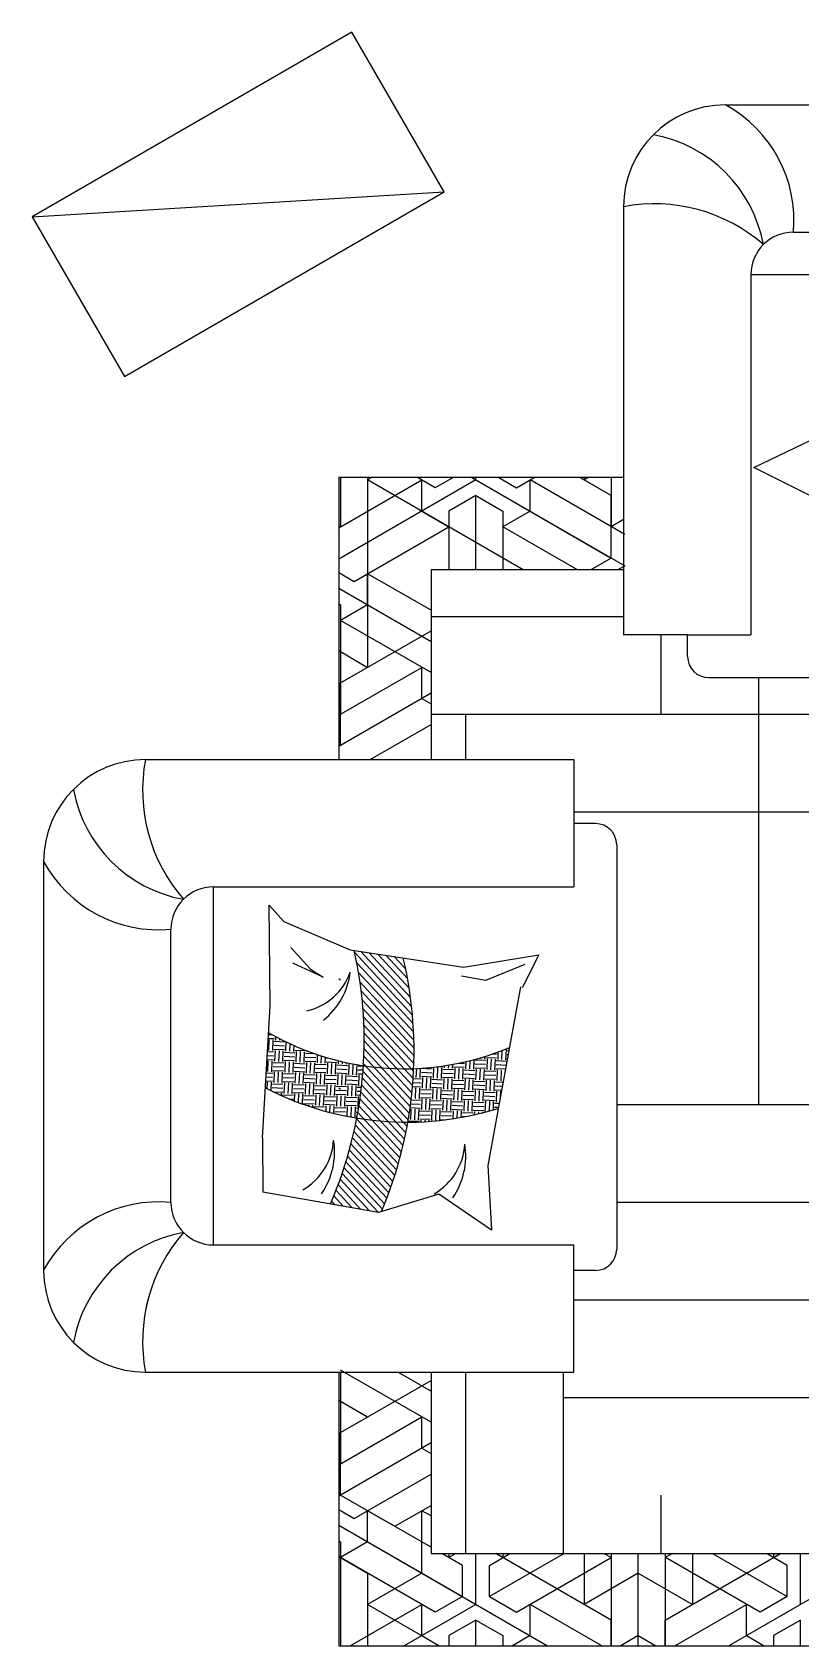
# Model space of a CAD drawing. Header units: millimetres. Extents: x -30782 to 40110, y 35885 to 73818.
# Drawn here: x -10341 to -9091, y 68543 to 71168 of the extents above; entities that cross this region are included whole.
import ezdxf

# ---------------------------------------------------------------- set-up
doc = ezdxf.new("R2010")
doc.units = ezdxf.units.MM

# ---------------------------------------------------------------- blocks, each defined once
blk = doc.blocks.new('A$C41B8211C')
for p, q in [((519.6, 2624.2), (0, 2324.2)), ((669.6, 2364.4), (519.6, 2624.2)), ((1126.8, 2506), (1862.4, 2506)), ((0, 2324.2), (669.6, 2364.4)), ((150, 2064.4), (669.6, 2364.4)), ((961.2, 2340.4), (961.2, 1644.2)), ((0, 2324.2), (150, 2064.4)), ((1237.2, 2299), (2585.1, 2299)), ((1168.2, 2230), (3169.2, 2230)), ((1168.2, 2230), (1168.2, 1644.2)), ((1173.2, 1916.3), (1266.8, 1961.4)), ((1267.2, 1869.3), (1173.2, 1916.3)), ((961.2, 1900), (498.2, 1900)), ((498.2, 1900), (498.2, 1441.2)), ((498.2, 1818.1), (633.2, 1896)), ((721.2, 1896), (498.2, 1767.3)), ((501.2, 1900), (501.2, 1819.8)), ((545.2, 1900), (545.2, 1591.2)), ((552, 1900), (545.2, 1896)), ((798.2, 1750), (545.2, 1896)), ((655.2, 1883.3), (626.4, 1900)), ((633.2, 1845.2), (633.2, 1896)), ((684, 1900), (655.2, 1883.3)), ((714.4, 1900), (941.2, 1769)), ((721.2, 1896), (721.2, 1900)), ((721.2, 1896), (963.2, 1756.3)), ((758.3, 1900), (787.2, 1883.3)), ((787.2, 1883.3), (816, 1900)), ((963.2, 1807.1), (809.2, 1896)), ((809.2, 1845.2), (809.2, 1896)), ((941.2, 1870.6), (890.3, 1900)), ((904, 1900), (897.1, 1896)), ((897.2, 1900), (897.2, 1896)), ((941.2, 1900), (941.2, 1819.8)), ((721.2, 1870.6), (677.2, 1845.2)), ((721.2, 1870.6), (765.2, 1845.2)), ((721.2, 1750), (721.2, 1870.6)), ((941.2, 1769), (941.2, 1870.6)), ((633.2, 1845.2), (677.2, 1819.8)), ((677.2, 1845.2), (677.2, 1750)), ((765.2, 1845.2), (765.2, 1750)), ((809.2, 1845.2), (765.2, 1819.8)), ((498.2, 1821.6), (501.2, 1819.8)), ((523.2, 1730.9), (677.2, 1819.8)), ((886.2, 1750), (765.2, 1819.8)), ((961.2, 1831.5), (941.1, 1819.8)), ((941.1, 1769), (908.1, 1750)), ((498.2, 1745.4), (523.2, 1730.9)), ((648.2, 1684.2), (545.2, 1743.6)), ((545.2, 1692.8), (545.2, 1743.6)), ((961.2, 1750), (648.2, 1750)), ((648.2, 1750), (648.2, 1441.2)), ((963.1, 1756.3), (952.1, 1750)), ((498.2, 1720), (648.2, 1633.4)), ((498.2, 1694.6), (501.2, 1692.8)), ((545.2, 1692.8), (501.2, 1667.4)), ((501.2, 1692.8), (501.2, 1515)), ((648.2, 1582.6), (501.2, 1667.4)), ((648.2, 1673.8), (961.2, 1673.8)), ((501.2, 1565.8), (648.2, 1650.7)), ((1065.3, 1644.2), (961.2, 1644.2)), ((1022, 1644.2), (1022, 1515)), ((1065.3, 1644.2), (1168.2, 1644.2)), ((1065.3, 1609), (1065.3, 1644.2)), ((498.2, 1618.4), (545.2, 1591.2)), ((498.2, 1513.3), (633.2, 1591.2)), ((633.2, 1540.4), (633.2, 1591.2)), ((648.2, 1549.1), (498.2, 1462.5)), ((501.2, 1464.2), (501.2, 1565.8)), ((648.2, 1549.1), (501.2, 1464.2)), ((1099.8, 1574.5), (1788.3, 1574.5)), ((1180.7, 1574.5), (1180.7, 880)), ((633.2, 1540.4), (648.2, 1531.8)), ((498.2, 1516.8), (501.2, 1515)), ((549.3, 1441.2), (648.2, 1498.3)), ((648.2, 1515), (2768.2, 1515)), ((704.5, 1515), (704.5, 1441.2)), ((184.1, 1441.2), (880.3, 1441.2)), ((880.3, 1441.2), (880.3, 1234.2)), ((880.3, 1356.3), (3403.2, 1356.3)), ((915.5, 1337.1), (880.3, 1337.1)), ((950, 1302.6), (950, 645)), ((18.5, 1275.6), (18.5, 610.5)), ((294.5, 1234.2), (880.3, 1234.2)), ((294.5, 651.9), (294.5, 1234.2)), ((385, 1204.3), (409.2, 1178.1)), ((386.9, 1040), (385, 1204.3)), ((225.5, 720.9), (225.5, 1165.2)), ((409.2, 1178.1), (516.8, 1131.7)), ((420.2, 1135.5), (452.4, 1100.6)), ((516.8, 1131.7), (700.8, 1103.4)), ((534.2, 1129), (616.6, 1039.9)), ((472.9, 1087.1), (423.4, 1110.1)), ((524.1, 1127.2), (618, 1025.6)), ((527.5, 1110.9), (619.1, 1011.8)), ((547.9, 1126.9), (614.8, 1054.5)), ((561.6, 1124.8), (612.7, 1069.5)), ((575.3, 1122.7), (610.1, 1085.1)), ((589, 1120.6), (607, 1101.1)), ((602.7, 1118.5), (603.3, 1117.8)), ((700.8, 1103.4), (823.6, 1123.8)), ((800.8, 1108.1), (736.9, 1081.9)), ((823.6, 1123.8), (796.2, 1070.2)), ((452.4, 1100.6), (472.9, 1087.1)), ((498.2, 1085), (501.2, 1083.2)), ((530.3, 1095.2), (619.9, 998.2)), ((532.7, 1079.9), (620.4, 985)), ((736.9, 1081.9), (697.7, 1088.8)), ((534.6, 1065.1), (620.6, 972)), ((536.2, 1050.6), (620.6, 959.3)), ((793.8, 1071.7), (740.5, 780.9)), ((374.3, 825.8), (386.9, 1040)), ((537.4, 1036.6), (620.3, 946.9)), ((538.4, 1022.9), (619.8, 934.7)), ((539, 1009.5), (619.2, 922.7)), ((384.5, 985.6), (383.8, 968.3)), ((383.9, 987.8), (393.2, 987.4)), ((384.2, 994.2), (389.4, 994)), ((391, 985.3), (390.3, 968.1)), ((392.8, 976.6), (410, 975.9)), ((393.1, 983.1), (410.3, 982.4)), ((395.5, 990.7), (395.3, 985.1)), ((401.9, 987.4), (401.8, 984.9)), ((412.4, 982.1), (411.8, 967.2)), ((418.8, 979.1), (418.3, 967)), ((425.2, 976.2), (424.8, 966.7)), ((427.3, 975.3), (427.4, 975.2)), ((539.3, 971), (616, 888.1)), ((539.4, 996.4), (618.3, 911)), ((539.5, 983.6), (617.2, 899.4)), ((774.6, 972.3), (774.5, 970.2)), ((381.8, 953.3), (391.9, 952.9)), ((382.2, 959.8), (392.1, 959.4)), ((383.2, 951.1), (382.5, 933.9)), ((382.6, 966.2), (392.4, 965.8)), ((389.6, 950.8), (388.9, 933.6)), ((391.7, 948.6), (408.9, 947.9)), ((392.5, 970.2), (409.8, 969.5)), ((394.6, 967.9), (393.9, 950.7)), ((401.1, 967.7), (400.4, 950.4)), ((407.5, 967.4), (406.9, 950.2)), ((409.1, 952.2), (426.3, 951.6)), ((409.4, 958.7), (426.6, 958)), ((409.6, 965.2), (426.8, 964.5)), ((411.2, 950), (410.5, 932.8)), ((417.6, 949.7), (417, 932.5)), ((424.1, 949.5), (423.4, 932.2)), ((426.2, 947.2), (443.4, 946.6)), ((427, 968.8), (444.3, 968.1)), ((429.1, 966.6), (428.4, 949.3)), ((435.5, 966.3), (434.9, 949.1)), ((442, 966), (441.3, 948.8)), ((443.6, 950.9), (460.8, 950.2)), ((443.8, 957.3), (461.1, 956.7)), ((444.1, 963.8), (458, 963.3)), ((445.6, 948.6), (445, 931.4)), ((446.4, 967.5), (446.3, 965.9)), ((452.1, 948.4), (451.4, 931.1)), ((458.6, 948.1), (457.9, 930.9)), ((460.6, 945.9), (477.9, 945.2)), ((463.4, 961.4), (462.9, 948)), ((469.8, 959.3), (469.3, 947.7)), ((476.2, 957.3), (475.8, 947.4)), ((478, 949.5), (495.3, 948.8)), ((478.3, 956), (481.1, 955.9)), ((480.1, 947.3), (479.4, 930)), ((486.6, 947), (485.9, 929.8)), ((493, 946.8), (492.4, 929.5)), ((497.5, 951.4), (497.4, 946.6)), ((504, 949.9), (503.8, 946.3)), ((510.4, 948.5), (510.3, 946.1)), ((514.6, 945.9), (513.9, 928.7)), ((521.1, 945.7), (520.4, 928.4)), ((527.5, 945.1), (526.8, 928.2)), ((538.4, 946.6), (612.9, 865.9)), ((539, 958.7), (614.5, 876.9)), ((682.9, 945.4), (682.6, 939.3)), ((693.9, 947.5), (702.4, 947.1)), ((704.6, 949.8), (704.2, 938.4)), ((711.2, 951.4), (710.7, 938.2)), ((717.7, 953.1), (717.1, 937.9)), ((719.6, 946.5), (736.8, 945.8)), ((719.9, 952.9), (737.1, 952.2)), ((728.6, 956.1), (728.6, 954.7)), ((735.2, 958.1), (735, 954.5)), ((737.3, 956.5), (754.5, 955.9)), ((739.3, 954.3), (738.7, 937.1)), ((745.8, 954.1), (745.1, 936.8)), ((748.9, 962.6), (754.8, 962.3)), ((752.3, 953.8), (751.6, 936.6)), ((754.1, 945.1), (770.4, 944.4)), ((754.3, 951.6), (771.6, 950.9)), ((757, 965.5), (756.6, 953.6)), ((763.6, 967.9), (763, 953.4)), ((770.2, 970.4), (769.5, 953.1)), ((771.7, 955.2), (772.4, 955.2)), ((772, 961.6), (773.6, 961.6)), ((772.3, 968.1), (774.8, 968)), ((379.8, 918.9), (390.5, 918.4)), ((380.2, 925.3), (390.8, 924.9)), ((380.5, 931.8), (391, 931.4)), ((391.2, 935.7), (408.4, 935)), ((391.4, 942.1), (408.7, 941.5)), ((393.3, 933.4), (392.6, 916.2)), ((399.7, 933.2), (399, 915.9)), ((406.2, 932.9), (405.5, 915.7)), ((408, 924.2), (425.2, 923.5)), ((408.2, 930.7), (425.5, 930)), ((425.7, 934.3), (442.9, 933.6)), ((425.9, 940.8), (443.1, 940.1)), ((427.7, 932.1), (427, 914.8)), ((434.2, 931.8), (433.5, 914.6)), ((440.7, 931.6), (440, 914.3)), ((442.5, 922.9), (459.7, 922.2)), ((442.7, 929.3), (460, 928.6)), ((460.1, 933), (477.4, 932.3)), ((460.4, 939.4), (477.6, 938.7)), ((462.2, 930.7), (461.5, 913.5)), ((468.7, 930.5), (468, 913.2)), ((475.1, 930.2), (474.4, 913)), ((476.9, 921.5), (494.2, 920.8)), ((477.2, 928), (494.4, 927.3)), ((494.6, 931.6), (511.8, 930.9)), ((494.9, 938.1), (512.1, 937.4)), ((495.1, 944.5), (512.3, 943.8)), ((496.7, 929.4), (496, 912.1)), ((503.1, 929.1), (502.5, 911.9)), ((509.6, 928.8), (508.9, 911.6)), ((511.4, 920.1), (528.6, 919.5)), ((511.7, 926.6), (528.9, 925.9)), ((529.1, 930.2), (537.3, 929.9)), ((529.3, 936.7), (537.8, 936.4)), ((529.6, 943.2), (538.2, 942.8)), ((531.1, 928), (530.5, 910.8)), ((536.7, 923), (609.3, 844.5)), ((537.6, 934.7), (611.2, 855.1)), ((619.1, 922.4), (632.3, 921.8)), ((624.4, 938.8), (623.8, 924.3)), ((630.8, 939.1), (630.3, 924.1)), ((632.5, 926.2), (649.7, 925.5)), ((632.7, 932.6), (650, 931.9)), ((633, 939.1), (650.2, 938.4)), ((634.6, 923.9), (633.9, 906.7)), ((641, 923.7), (640.3, 906.4)), ((647.5, 923.4), (646.8, 906.2)), ((649.6, 921.2), (666.8, 920.5)), ((652.5, 940.5), (651.8, 923.2)), ((658.9, 940.2), (658.3, 923)), ((662.8, 942.2), (667.6, 942)), ((665.4, 940), (664.7, 922.7)), ((667, 924.8), (684.2, 924.1)), ((667.2, 931.3), (684.5, 930.6)), ((667.5, 937.7), (684.7, 937)), ((669, 922.6), (668.4, 905.3)), ((669.9, 943.2), (669.7, 939.8)), ((675.5, 922.3), (674.8, 905.1)), ((676.4, 944.2), (676.2, 939.5)), ((682, 922), (681.3, 904.8)), ((684, 919.8), (701.3, 919.1)), ((684.9, 941.4), (702.1, 940.7)), ((687, 939.1), (686.3, 921.9)), ((693.4, 938.9), (692.7, 921.6)), ((699.9, 938.6), (699.2, 921.4)), ((701.4, 923.4), (718.7, 922.8)), ((701.7, 929.9), (718.9, 929.2)), ((701.9, 936.4), (719.2, 935.7)), ((703.5, 921.2), (702.8, 904)), ((710, 920.9), (709.3, 903.7)), ((716.4, 920.7), (715.8, 903.4)), ((719.4, 940), (736.6, 939.3)), ((721.4, 937.8), (720.7, 920.5)), ((727.9, 937.5), (727.2, 920.3)), ((734.4, 937.2), (733.7, 920)), ((735.9, 922.1), (753.1, 921.4)), ((736.2, 928.5), (753.4, 927.9)), ((736.4, 935), (753.7, 934.3)), ((738, 919.8), (737.3, 902.6)), ((744.4, 919.6), (743.8, 902.3)), ((750.9, 919.3), (750.2, 902.1)), ((753.8, 938.6), (769.3, 938)), ((755.9, 936.4), (755.2, 919.2)), ((762.4, 936.1), (761.7, 918.9)), ((768.8, 935.9), (768.8, 935.6)), ((381.8, 916.6), (381.4, 906.1)), ((388.3, 916.4), (387.7, 903)), ((390.1, 907.7), (407.3, 907)), ((390.3, 914.1), (407.6, 913.5)), ((391.5, 901.1), (407.1, 900.5)), ((398.4, 898.7), (398.3, 897.9)), ((404.8, 898.5), (404.7, 895)), ((406.9, 896.2), (424.1, 895.5)), ((407.7, 917.8), (425, 917.1)), ((409.8, 915.5), (409.1, 898.3)), ((416.3, 915.3), (415.6, 898)), ((422.7, 915), (422.1, 897.8)), ((424.3, 899.8), (441.5, 899.2)), ((424.5, 906.3), (441.8, 905.6)), ((424.8, 912.8), (442, 912.1)), ((426.4, 897.6), (425.9, 886.2)), ((432.8, 897.4), (432.3, 883.7)), ((439.3, 897.1), (438.7, 881.4)), ((441.4, 894.9), (458.6, 894.2)), ((442.2, 916.4), (459.4, 915.7)), ((444.3, 914.2), (443.6, 896.9)), ((450.7, 913.9), (450.1, 896.7)), ((457.2, 913.7), (456.5, 896.4)), ((458.8, 898.5), (476, 897.8)), ((459, 904.9), (476.3, 904.3)), ((459.3, 911.4), (476.5, 910.7)), ((460.8, 896.2), (460.2, 879)), ((467.3, 896), (466.6, 878.8)), ((473.8, 895.7), (473.1, 878.5)), ((475.8, 893.5), (493.1, 892.8)), ((476.7, 915), (493.9, 914.4)), ((478.8, 912.8), (478.1, 895.6)), ((485.2, 912.5), (484.5, 895.3)), ((491.7, 912.3), (491, 895.1)), ((493.2, 897.1), (510.5, 896.4)), ((493.5, 903.6), (510.7, 902.9)), ((493.8, 910.1), (511, 909.4)), ((495.3, 894.9), (494.6, 877.6)), ((498.2, 907.2), (501.2, 905.4)), ((501.8, 894.6), (501.1, 877.4)), ((508.2, 894.4), (507.6, 877.1)), ((511.2, 913.7), (528.4, 913)), ((513.2, 911.4), (512.5, 894.2)), ((519.7, 911.2), (519, 893.9)), ((526.2, 910.9), (525.5, 893.7)), ((527.7, 895.8), (533.6, 895.5)), ((528, 902.2), (534.4, 902)), ((528.2, 908.7), (535.2, 908.4)), ((529.8, 893.5), (529.1, 876.3)), ((534.2, 900.3), (605.1, 823.6)), ((535.5, 911.6), (607.2, 834)), ((618.1, 909.5), (631.8, 908.9)), ((618.7, 915.9), (632.1, 915.4)), ((623.1, 907.1), (622.4, 889.9)), ((629.6, 906.8), (628.9, 889.6)), ((631.4, 898.1), (648.6, 897.5)), ((631.6, 904.6), (648.9, 903.9)), ((649, 908.2), (666.3, 907.6)), ((649.3, 914.7), (666.5, 914)), ((651.1, 906), (650.4, 888.8)), ((657.6, 905.7), (656.9, 888.5)), ((664, 905.5), (663.4, 888.3)), ((665.9, 896.8), (683.1, 896.1)), ((666.1, 903.2), (683.4, 902.6)), ((683.5, 906.9), (700.8, 906.2)), ((683.8, 913.3), (701, 912.7)), ((685.6, 904.6), (684.9, 887.4)), ((692.1, 904.4), (691.4, 887.1)), ((698.5, 904.1), (697.8, 886.9)), ((700.3, 895.4), (717.6, 894.7)), ((700.6, 901.9), (717.8, 901.2)), ((718, 905.5), (735.2, 904.8)), ((718.3, 912), (735.5, 911.3)), ((718.5, 918.4), (735.7, 917.8)), ((720.1, 903.3), (719.4, 886)), ((726.5, 903), (725.8, 885.8)), ((733, 902.8), (732.3, 885.5)), ((734.8, 894.1), (752, 893.4)), ((735.1, 900.5), (752.3, 899.8)), ((752.5, 904.2), (763, 903.7)), ((752.7, 910.6), (764.2, 910.2)), ((753, 917.1), (765.3, 916.6)), ((754.5, 901.9), (753.9, 884.7)), ((761, 901.7), (760.6, 890.6)), ((418.1, 889.3), (423.9, 889.1)), ((440.9, 881.9), (458.1, 881.2)), ((441.1, 888.4), (458.3, 887.7)), ((449.4, 879.4), (449.3, 877.7)), ((455.8, 879.2), (455.7, 875.6)), ((457.9, 876.9), (475.2, 876.3)), ((475.3, 880.6), (492.6, 879.9)), ((475.6, 887), (492.8, 886.4)), ((477.4, 878.3), (477, 869.2)), ((483.9, 878.1), (483.4, 867.5)), ((490.3, 877.8), (489.9, 865.9)), ((492.1, 869.1), (509.4, 868.4)), ((492.4, 875.6), (509.6, 874.9)), ((509.8, 879.2), (527, 878.5)), ((510.1, 885.7), (527.3, 885)), ((510.3, 892.1), (527.5, 891.5)), ((511.9, 877), (511.2, 861.2)), ((518.3, 876.7), (517.7, 860)), ((524.8, 876.5), (524.1, 859.2)), ((526.6, 867.8), (529.3, 867.6)), ((526.9, 874.2), (530.4, 874.1)), ((529.3, 867.5), (597.7, 793.5)), ((531.1, 878.3), (600.3, 803.4)), ((532.7, 889.2), (602.7, 813.4)), ((614.3, 875.1), (630.5, 874.4)), ((615.3, 872.9), (614.6, 855.6)), ((615.1, 881.5), (630.7, 880.9)), ((615.9, 888), (631, 887.4)), ((621.7, 872.6), (621.1, 855.4)), ((628.2, 872.4), (627.5, 855.1)), ((630.3, 870.1), (647.5, 869.5)), ((631.1, 891.7), (648.4, 891)), ((633.2, 889.4), (632.5, 872.2)), ((639.7, 889.2), (639, 872)), ((646.1, 888.9), (645.4, 871.7)), ((647.7, 873.8), (664.9, 873.1)), ((647.9, 880.2), (665.2, 879.5)), ((648.2, 886.7), (665.4, 886)), ((649.8, 871.5), (649.1, 854.3)), ((656.2, 871.3), (655.5, 854)), ((662.7, 871), (662, 854.3)), ((664.8, 868.8), (682, 868.1)), ((665.6, 890.3), (682.8, 889.6)), ((667.7, 888.1), (667, 870.8)), ((674.1, 887.8), (673.5, 870.6)), ((680.6, 887.6), (679.9, 870.3)), ((682.2, 872.4), (699.4, 871.7)), ((682.4, 878.9), (699.7, 878.2)), ((682.7, 885.3), (699.9, 884.7)), ((684.2, 870.2), (683.7, 857.1)), ((690.7, 869.9), (690.2, 858.1)), ((697.2, 869.7), (696.7, 859.2)), ((699.2, 867.4), (716.5, 866.7)), ((700.1, 889), (717.3, 888.3)), ((702.1, 886.7), (701.5, 869.5)), ((708.6, 886.5), (707.9, 869.2)), ((715.1, 886.2), (714.4, 869)), ((716.6, 871), (733.9, 870.4)), ((716.9, 877.5), (734.1, 876.8)), ((717.1, 884), (734.4, 883.3)), ((718.7, 868.8), (718.5, 863.6)), ((725.2, 868.5), (725, 865.1)), ((731.6, 868.3), (731.6, 866.7)), ((734.6, 887.6), (751.8, 886.9)), ((736.6, 885.4), (735.9, 868.1)), ((743.1, 885.1), (742.5, 869.5)), ((749.5, 884.9), (749, 871.4)), ((751.4, 876.1), (757.9, 875.9)), ((751.6, 882.6), (759, 882.3)), ((950, 880), (1498.2, 880)), ((507, 862.1), (509.1, 862)), ((525.2, 846.5), (592.1, 774.1)), ((526.4, 861.3), (528.1, 861.2)), ((527.3, 856.9), (595, 783.7)), ((611.7, 857.9), (612.5, 857.9)), ((612.4, 853.6), (629.6, 852.9)), ((612.7, 864.4), (612.8, 864.4)), ((629.8, 857.2), (647, 856.5)), ((630, 863.7), (647.3, 863)), ((631.8, 855), (631.7, 852.1)), ((638.3, 854.7), (638.2, 852.4)), ((644.8, 854.5), (644.7, 852.8)), ((664.2, 855.8), (672.3, 855.5)), ((664.5, 862.3), (681.7, 861.6)), ((699, 861), (704.8, 860.7)), ((374.3, 825.8), (375, 737.4)), ((518.1, 816), (583, 745.9)), ((520.6, 826), (586.1, 755.1)), ((523, 836.2), (589.2, 764.5)), ((512.7, 796.4), (576.3, 727.7)), ((515.5, 806.2), (579.7, 736.7)), ((503.8, 768), (562.1, 704.9)), ((506.9, 777.4), (569.2, 710)), ((509.9, 786.8), (572.8, 718.8)), ((740.5, 780.9), (746.8, 676.1)), ((563, 704.7), (375, 737.4)), ((493.8, 740.6), (520.2, 712.2)), ((497.3, 749.6), (534.1, 709.7)), ((500.6, 758.8), (548.1, 707.3)), ((486.7, 723), (492.2, 717)), ((490.3, 731.7), (506.2, 714.6)), ((661, 734.5), (563, 704.7)), ((746.8, 676.1), (661, 734.5)), ((950, 721.3), (1748.6, 721.3)), ((294.5, 651.9), (880.3, 651.9)), ((880.3, 444.9), (880.3, 651.9)), ((915.5, 610.5), (880.3, 610.5)), ((880.3, 562.5), (2768.2, 562.5)), ((648.2, 363.4), (501.2, 448.2)), ((184.1, 444.9), (880.3, 444.9)), ((498.2, 444.9), (498.2, 0)), ((501.2, 444.9), (501.2, 295.8)), ((501.2, 346.6), (648.2, 431.5)), ((595, 444.9), (648.2, 414.2)), ((648.2, 444.9), (648.2, 150)), ((704.5, 444.9), (704.5, 150)), ((863.2, 444.9), (863.2, 150)), ((498.2, 399.2), (545.2, 372)), ((863.2, 403.8), (3403.2, 403.8)), ((498.2, 294.1), (633.2, 372)), ((633.2, 321.2), (633.2, 372)), ((501.2, 245), (501.2, 346.6)), ((648.2, 329.9), (498.2, 243.3)), ((648.2, 329.9), (501.2, 245)), ((633.2, 321.2), (648.2, 312.6)), ((498.2, 297.6), (501.2, 295.8)), ((523.2, 206.9), (648.2, 279.1)), ((501.2, 245), (589.2, 194.2)), ((1022, 245), (1022, 150)), ((498.2, 221.4), (523.2, 206.9)), ((648.2, 160.2), (545.2, 219.6)), ((545.2, 168.8), (545.2, 219.6)), ((589.2, 194.2), (648.2, 228.3)), ((648.2, 211), (633.2, 219.6)), ((633.2, 118), (633.2, 219.6)), ((498.2, 196), (837.7, 0)), ((498.2, 196), (699.2, 79.9)), ((498.2, 170.6), (501.2, 168.8)), ((501.2, 168.8), (501.2, 0)), ((545.2, 168.8), (501.2, 143.4)), ((498.2, 145.2), (545.2, 118)), ((655.2, 54.5), (501.2, 143.4)), ((648.2, 150), (3558.2, 150)), ((699.2, 130.7), (665.9, 150)), ((677.2, 150), (677.2, 143.4)), ((688.5, 150), (677.2, 143.4)), ((721.2, 67.2), (721.2, 150)), ((743.2, 130.7), (776.5, 150)), ((864.5, 150), (743.2, 79.9)), ((941.2, 41.8), (753.8, 150)), ((753.8, 150), (765.2, 143.4)), ((765.2, 150), (765.2, 143.4)), ((787.2, 54.5), (941.1, 143.4)), ((897.2, 150), (897.2, 67.2)), ((929.8, 150), (941.2, 143.4)), ((941.2, 150), (941.2, 0)), ((985.2, 0), (985.2, 150)), ((985.2, 0), (985.2, 150)), ((1029.1, 41.8), (1216.5, 150)), ((1029.1, 150), (1029.1, 0)), ((1040.5, 150), (1029.1, 143.4)), ((1183.2, 54.5), (1029.2, 143.4)), ((1073.1, 150), (1073.1, 67.2)), ((1105.8, 150), (1227.2, 79.9)), ((1392.4, 150), (1132.6, 0)), ((1227.2, 130.7), (1193.8, 150)), ((1205.1, 150), (1205.1, 143.4)), ((1216.5, 150), (1205.1, 143.4)), ((1249.1, 67.2), (1249.1, 150)), ((545.2, 118), (545.2, 0)), ((633.2, 118), (545.2, 67.2)), ((699.2, 79.9), (699.2, 130.7)), ((743.2, 79.9), (743.2, 130.7)), ((985.1, 118), (897.1, 67.2)), ((985.2, 118), (1073.2, 67.2)), ((1227.1, 79.9), (1227.1, 130.7)), ((699.2, 79.9), (655.2, 54.5)), ((743.2, 79.9), (787.2, 54.5)), ((1227.1, 79.9), (1183.1, 54.5)), ((516.7, 0), (633.2, 67.2)), ((661.7, 0), (545.2, 67.2)), ((721.2, 67.2), (604.7, 0)), ((633.2, 16.4), (633.2, 67.2)), ((721.2, 67.2), (837.7, 0)), ((925.7, 0), (809.2, 67.2)), ((809.2, 16.4), (809.2, 67.2)), ((1044.6, 0), (1161.1, 67.2)), ((1249.1, 67.2), (1132.6, 0)), ((1161.1, 16.4), (1161.1, 67.2)), ((721.2, 41.8), (677.2, 16.4)), ((721.2, 41.8), (765.2, 16.4)), ((721.2, 0), (721.2, 41.8)), ((941.2, 0), (941.2, 41.8)), ((1029.1, 0), (1029.1, 41.8)), ((1249.1, 41.8), (1205.1, 16.4)), ((1249.1, 0), (1249.1, 41.8)), ((498.2, 0), (3708.2, 0)), ((633.2, 16.4), (661.7, 0)), ((677.2, 16.4), (677.2, 0)), ((765.2, 16.4), (765.2, 0)), ((809.2, 16.4), (780.7, 0)), ((985.1, 16.4), (956.7, 0)), ((985.2, 16.4), (1013.6, 0)), ((1161.2, 16.4), (1189.6, 0)), ((1205.1, 16.4), (1205.1, 0))]:
    blk.add_line(p, q)
for centre, radius, start, end in [((1126.8, 2340.4), 165.6, 90, 180), ((1024.8, 2318.6), 213.4, 354.7206, 61.4244), ((969.5, 2238.6), 222.6, 10.4091, 79.5909), ((1011.1, 2074.6), 270.5, 49.0321, 100.6252), ((1237.2, 2230), 69, 90, 180), ((1099.8, 1609), 34.5, 180, 270), ((184.1, 1275.6), 165.6, 90, 180), ((449.9, 1391.4), 270.5, 169.3748, 220.9679), ((285.9, 1432.9), 222.6, 190.4091, 259.5909), ((915.5, 1302.6), 34.5, 0, 90), ((205.8, 1377.7), 213.4, 208.5756, 275.2794), ((294.5, 1165.2), 69, 90, 180), ((-133.9, 984.3), 673.4, 336.7327, 12.554), ((-46.6, 966.9), 667.2, 336.9896, 13.1265), ((423.4, 1129.2), 99.5, 283.2876, 340.1959), ((399.1, 1110.1), 118.8, 308.6979, 352.9047), ((604.4, 1381.5), 443.1, 240.2238, 292.7267), ((609.2, 1354.3), 502.8, 242.7598, 287.155), ((390.5, 828), 99.5, 299.8245, 356.7328), ((372.6, 802.8), 118.8, 325.2348, 9.4416), ((603.8, 821.3), 99.5, 299.8245, 356.7328), ((585.9, 796.2), 118.8, 325.2348, 9.4416), ((205.8, 508.5), 213.4, 84.7206, 151.4244), ((294.5, 720.9), 69, 180, 270), ((285.9, 453.2), 222.6, 100.4091, 169.5909), ((449.9, 494.8), 270.5, 139.0321, 190.6252), ((915.5, 645), 34.5, 270, 0), ((184.1, 610.5), 165.6, 180, 270)]:
    blk.add_arc(centre, radius, start, end)

msp = doc.modelspace()

# ---------------------------------------------------------------- block references
msp.add_blockref('A$C41B8211C', (-10340.6, 68543.4))

doc.saveas('drawing.dxf')
